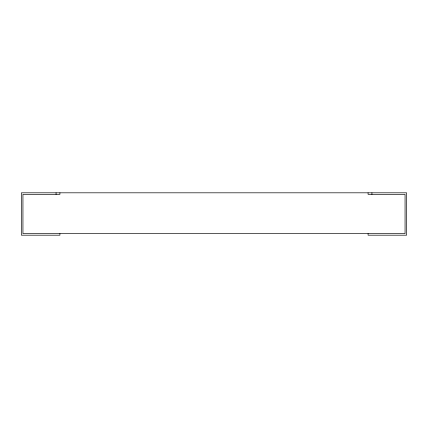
<?xml version="1.0" encoding="UTF-8"?>
<svg xmlns="http://www.w3.org/2000/svg" width="428" height="428" viewBox="0 0 428 428"><rect width="100%" height="100%" fill="white"/><g stroke="black" fill="none" stroke-linecap="round" stroke-linejoin="round"><path stroke-width="0.64" d="M371.932 192.814L371.932 194.355M368.08 192.814L368.08 194.355L405.059 194.355L405.059 233.645L22.941 233.645L22.941 194.355L59.92 194.355L59.92 192.814M368.08 233.645L368.08 235.186L406.6 235.186L406.6 192.814L21.4 192.814L21.4 235.186L59.92 235.186L59.92 233.645M56.068 192.814L56.068 194.355"/></g></svg>
